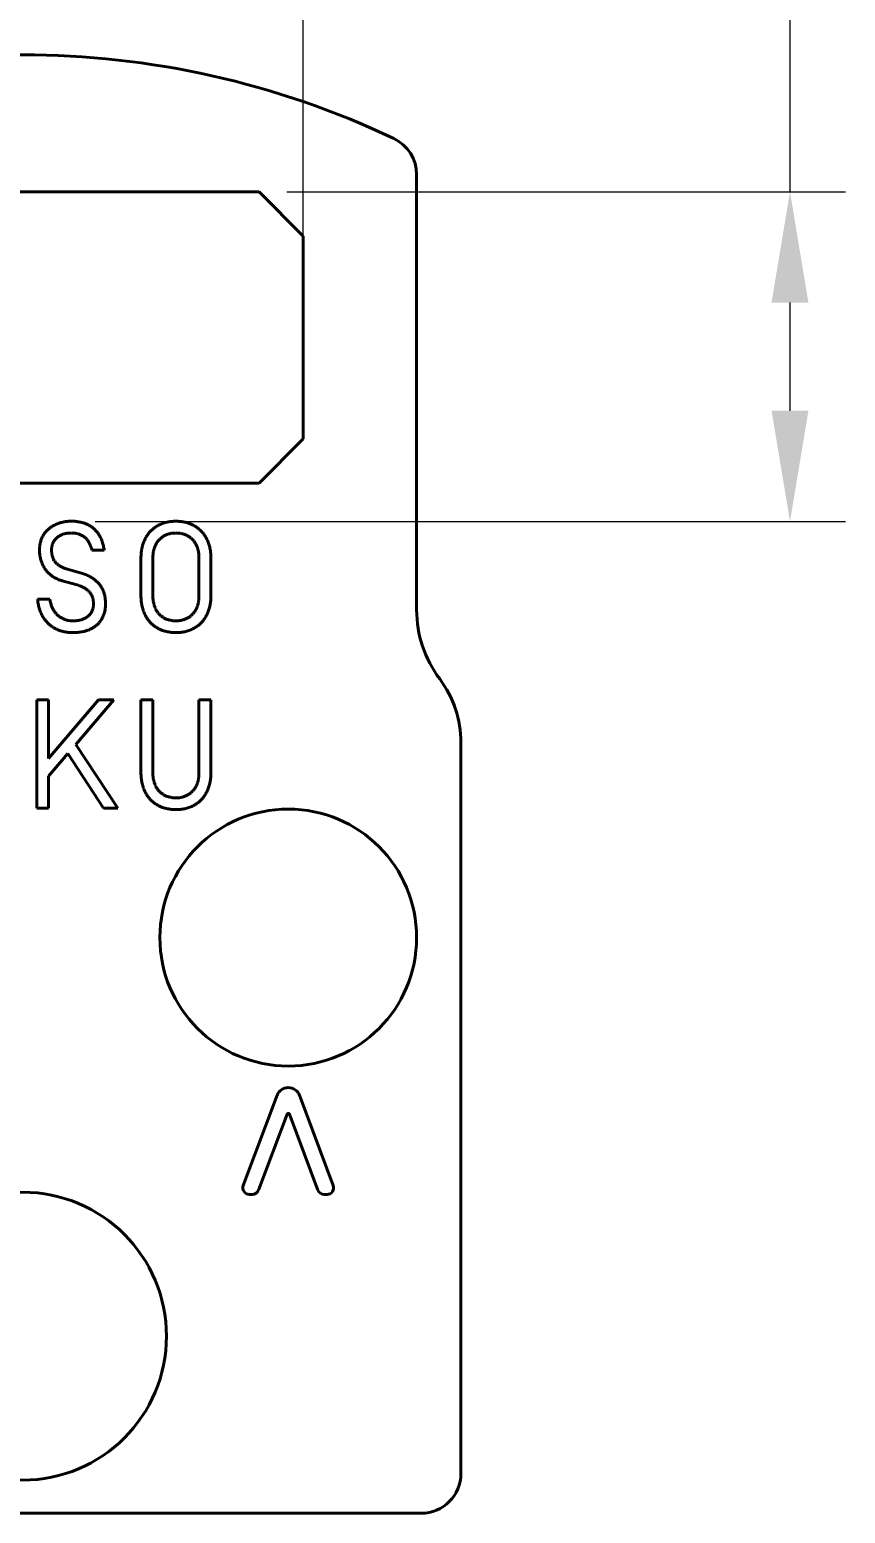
# Model space of a CAD drawing. Header units: millimetres. Extents: x 15 to 292, y 5 to 205.
# Drawn here: x 86.91 to 105.33, y 148.18 to 181.68 of the extents above; entities that cross this region are included whole.
import ezdxf

# ---------------------------------------------------------------- set-up
doc = ezdxf.new("R2010")
doc.units = ezdxf.units.MM
doc.layers.add('Annotations', color=7, linetype='Continuous')
doc.layers.add('Geometries', color=7, linetype='Continuous')
doc.styles.add('Shapr2', font='txt', dxfattribs={"height": 2.3925})
doc.dimstyles.new('ISO-25', dxfattribs={"dimtxt": 2.5, "dimasz": 2.5, "dimexe": 1.25, "dimexo": 0.625, "dimtad": 1, "dimtxsty": 'Standard', "dimcen": 2.5, "dimadec": 0, "dimazin": 0, "dimtfac": 1, "dimtmove": 0, "dimatfit": 3, "dimfxl": 1, "dimarcsym": 0})

# ---------------------------------------------------------------- blocks, each defined once
blk = doc.blocks.new('*D8')
at = {"layer": 'Annotations', "color": 0, "linetype": 'Continuous', "lineweight": 15}
for p, q in [((104.083, 178.024), (104.083, 193.261)), ((92.715, 178.024), (105.333, 178.024)), ((104.083, 173.081), (104.083, 175.524)), ((88.389, 170.581), (105.333, 170.581))]:
    blk.add_line(p, q, dxfattribs=at)
at = {"layer": 'Annotations', "color": 0}
for points in [[(104.499, 175.524), (103.666, 175.524), (104.083, 178.024)], [(103.666, 173.081), (104.499, 173.081), (104.083, 170.581)]]:
    blk.add_solid(points, dxfattribs=at)
at = {"layer": 'Defpoints', "color": 0}
for p in [(92.09, 178.024), (104.083, 178.024), (87.764, 170.581)]:
    blk.add_point(p, dxfattribs=at)
at = {"layer": 'Annotations', "color": 0, "lineweight": 15, "insert": (101.959, 188.858), "char_height": 2.3925, "attachment_point": 5, "rotation": 90, "style": 'Shapr2'}
blk.add_mtext('\\A1;7,44', dxfattribs=at)
blk = doc.blocks.new('*D9')
at = {"layer": 'Annotations', "color": 0, "linetype": 'Continuous', "lineweight": 15}
for p, q in [((80.41, 173.069), (80.41, 188.694)), ((93.09, 173.069), (93.09, 188.694)), ((90.59, 187.444), (82.91, 187.444))]:
    blk.add_line(p, q, dxfattribs=at)
at = {"layer": 'Annotations', "color": 0}
for points in [[(82.91, 187.86), (82.91, 187.027), (80.41, 187.444)], [(90.59, 187.027), (90.59, 187.86), (93.09, 187.444)]]:
    blk.add_solid(points, dxfattribs=at)
at = {"layer": 'Defpoints', "color": 0}
for p in [(80.41, 187.444), (80.41, 172.444), (93.09, 172.444)]:
    blk.add_point(p, dxfattribs=at)
at = {"layer": 'Annotations', "color": 0, "lineweight": 15, "insert": (86.75, 189.568), "char_height": 2.3925, "attachment_point": 5, "style": 'Shapr2'}
blk.add_mtext('\\A1;12,68', dxfattribs=at)

msp = doc.modelspace()

# ---------------------------------------------------------------- linework, layer by layer
at = {"layer": 'Geometries', "linetype": 'Continuous', "lineweight": 40}
for p, q in [((95.65, 168.584), (95.65, 178.412)), ((92.09, 178.024), (81.41, 178.024)), ((93.09, 177.024), (92.09, 178.024)), ((93.09, 172.444), (93.09, 177.024)), ((92.09, 171.444), (93.09, 172.444)), ((81.41, 171.444), (92.09, 171.444)), ((87.512, 170.519), (87.532, 170.527)), ((87.532, 170.527), (87.552, 170.535)), ((87.552, 170.535), (87.573, 170.542)), ((87.573, 170.542), (87.594, 170.548)), ((87.594, 170.548), (87.615, 170.554)), ((87.615, 170.554), (87.636, 170.56)), ((87.636, 170.56), (87.657, 170.565)), ((87.657, 170.565), (87.678, 170.569)), ((87.678, 170.569), (87.699, 170.573)), ((87.699, 170.573), (87.721, 170.576)), ((87.721, 170.576), (87.742, 170.579)), ((87.742, 170.579), (87.764, 170.581)), ((87.764, 170.581), (87.786, 170.583)), ((87.786, 170.583), (87.809, 170.584)), ((87.809, 170.584), (87.831, 170.585)), ((87.831, 170.585), (87.854, 170.585)), ((87.854, 170.585), (87.879, 170.585)), ((87.879, 170.585), (87.904, 170.584)), ((87.904, 170.584), (87.929, 170.583)), ((87.929, 170.583), (87.954, 170.581)), ((87.954, 170.581), (87.976, 170.578)), ((87.976, 170.578), (87.999, 170.575)), ((87.999, 170.575), (88.021, 170.572)), ((88.021, 170.572), (88.044, 170.567)), ((88.044, 170.567), (88.066, 170.563)), ((88.066, 170.563), (88.088, 170.557)), ((88.088, 170.557), (88.107, 170.552)), ((88.107, 170.552), (88.126, 170.546)), ((88.126, 170.546), (88.144, 170.54)), ((88.144, 170.54), (88.163, 170.533)), ((88.163, 170.533), (88.181, 170.526)), ((88.181, 170.526), (88.199, 170.519)), ((89.856, 170.513), (89.878, 170.522)), ((89.878, 170.522), (89.899, 170.531)), ((89.899, 170.531), (89.921, 170.539)), ((89.921, 170.539), (89.943, 170.546)), ((89.943, 170.546), (89.965, 170.553)), ((89.965, 170.553), (89.988, 170.559)), ((89.988, 170.559), (90.011, 170.564)), ((90.011, 170.564), (90.034, 170.569)), ((90.034, 170.569), (90.058, 170.573)), ((90.058, 170.573), (90.083, 170.577)), ((90.083, 170.577), (90.109, 170.58)), ((90.109, 170.58), (90.135, 170.582)), ((90.135, 170.582), (90.161, 170.584)), ((90.161, 170.584), (90.187, 170.585)), ((90.187, 170.585), (90.213, 170.585)), ((90.213, 170.585), (90.238, 170.585)), ((90.238, 170.585), (90.263, 170.584)), ((90.263, 170.584), (90.288, 170.582)), ((90.288, 170.582), (90.313, 170.58)), ((90.313, 170.58), (90.336, 170.578)), ((90.336, 170.578), (90.359, 170.574)), ((90.359, 170.574), (90.383, 170.571)), ((90.383, 170.571), (90.406, 170.566)), ((90.406, 170.566), (90.428, 170.561)), ((90.428, 170.561), (90.451, 170.555)), ((90.451, 170.555), (90.474, 170.549)), ((90.474, 170.549), (90.496, 170.542)), ((90.496, 170.542), (90.515, 170.535)), ((90.515, 170.535), (90.533, 170.528)), ((90.533, 170.528), (90.552, 170.521)), ((90.552, 170.521), (90.57, 170.513)), ((87.171, 170.171), (87.178, 170.19)), ((87.178, 170.19), (87.186, 170.208)), ((87.186, 170.208), (87.194, 170.226)), ((87.194, 170.226), (87.204, 170.244)), ((87.204, 170.244), (87.214, 170.262)), ((87.214, 170.262), (87.224, 170.28)), ((87.224, 170.28), (87.235, 170.297)), ((87.235, 170.297), (87.247, 170.313)), ((87.247, 170.313), (87.259, 170.329)), ((87.259, 170.329), (87.271, 170.344)), ((87.271, 170.344), (87.284, 170.359)), ((87.284, 170.359), (87.298, 170.373)), ((87.298, 170.373), (87.311, 170.387)), ((87.311, 170.387), (87.326, 170.4)), ((87.326, 170.4), (87.34, 170.413)), ((87.34, 170.413), (87.355, 170.426)), ((87.355, 170.426), (87.371, 170.438)), ((87.371, 170.438), (87.387, 170.449)), ((87.387, 170.449), (87.403, 170.46)), ((87.403, 170.46), (87.42, 170.471)), ((87.42, 170.471), (87.437, 170.481)), ((87.437, 170.481), (87.455, 170.491)), ((87.455, 170.491), (87.472, 170.5)), ((87.472, 170.5), (87.492, 170.51)), ((87.501, 170.191), (87.491, 170.18)), ((87.492, 170.51), (87.512, 170.519)), ((87.512, 170.202), (87.501, 170.191)), ((87.524, 170.212), (87.512, 170.202)), ((87.536, 170.222), (87.524, 170.212)), ((87.548, 170.232), (87.536, 170.222)), ((87.56, 170.24), (87.548, 170.232)), ((87.573, 170.248), (87.56, 170.24)), ((87.585, 170.256), (87.573, 170.248)), ((87.599, 170.264), (87.585, 170.256)), ((87.613, 170.271), (87.599, 170.264)), ((87.627, 170.277), (87.613, 170.271)), ((87.641, 170.283), (87.627, 170.277)), ((87.655, 170.288), (87.641, 170.283)), ((87.669, 170.293), (87.655, 170.288)), ((87.683, 170.297), (87.669, 170.293)), ((87.697, 170.301), (87.683, 170.297)), ((87.716, 170.305), (87.697, 170.301)), ((87.735, 170.309), (87.716, 170.305)), ((87.754, 170.313), (87.735, 170.309)), ((87.774, 170.315), (87.754, 170.313)), ((87.794, 170.317), (87.774, 170.315)), ((87.814, 170.319), (87.794, 170.317)), ((87.834, 170.319), (87.814, 170.319)), ((87.854, 170.32), (87.834, 170.319)), ((87.872, 170.319), (87.854, 170.32)), ((87.89, 170.319), (87.872, 170.319)), ((87.909, 170.317), (87.89, 170.319)), ((87.927, 170.315), (87.909, 170.317)), ((87.945, 170.313), (87.927, 170.315)), ((87.963, 170.31), (87.945, 170.313)), ((87.98, 170.306), (87.963, 170.31)), ((87.996, 170.302), (87.98, 170.306)), ((88.012, 170.298), (87.996, 170.302)), ((88.028, 170.292), (88.012, 170.298)), ((88.044, 170.287), (88.028, 170.292)), ((88.059, 170.28), (88.044, 170.287)), ((88.074, 170.273), (88.059, 170.28)), ((88.089, 170.266), (88.074, 170.273)), ((88.103, 170.257), (88.089, 170.266)), ((88.118, 170.248), (88.103, 170.257)), ((88.132, 170.239), (88.118, 170.248)), ((88.145, 170.228), (88.132, 170.239)), ((88.158, 170.218), (88.145, 170.228)), ((88.17, 170.207), (88.158, 170.218)), ((88.182, 170.195), (88.17, 170.207)), ((88.194, 170.183), (88.182, 170.195)), ((88.199, 170.519), (88.217, 170.51)), ((88.217, 170.51), (88.235, 170.501)), ((88.235, 170.501), (88.253, 170.492)), ((88.253, 170.492), (88.271, 170.481)), ((88.271, 170.481), (88.288, 170.47)), ((88.288, 170.47), (88.305, 170.459)), ((88.305, 170.459), (88.321, 170.448)), ((88.321, 170.448), (88.335, 170.436)), ((88.335, 170.436), (88.35, 170.424)), ((88.35, 170.424), (88.364, 170.412)), ((88.364, 170.412), (88.378, 170.399)), ((88.378, 170.399), (88.391, 170.386)), ((88.391, 170.386), (88.405, 170.371)), ((88.405, 170.371), (88.419, 170.355)), ((88.419, 170.355), (88.432, 170.339)), ((88.432, 170.339), (88.445, 170.323)), ((88.445, 170.323), (88.457, 170.306)), ((88.457, 170.306), (88.469, 170.288)), ((88.469, 170.288), (88.481, 170.27)), ((88.481, 170.27), (88.491, 170.251)), ((88.491, 170.251), (88.501, 170.233)), ((88.501, 170.233), (88.511, 170.214)), ((88.511, 170.214), (88.521, 170.192)), ((88.521, 170.192), (88.531, 170.17)), ((89.508, 170.168), (89.517, 170.186)), ((89.517, 170.186), (89.526, 170.205)), ((89.526, 170.205), (89.536, 170.223)), ((89.536, 170.223), (89.547, 170.241)), ((89.547, 170.241), (89.558, 170.258)), ((89.558, 170.258), (89.57, 170.275)), ((89.57, 170.275), (89.582, 170.292)), ((89.582, 170.292), (89.595, 170.31)), ((89.595, 170.31), (89.609, 170.327)), ((89.609, 170.327), (89.623, 170.343)), ((89.623, 170.343), (89.638, 170.359)), ((89.638, 170.359), (89.652, 170.374)), ((89.652, 170.374), (89.667, 170.387)), ((89.667, 170.387), (89.681, 170.401)), ((89.681, 170.401), (89.697, 170.414)), ((89.697, 170.414), (89.712, 170.427)), ((89.712, 170.427), (89.728, 170.439)), ((89.728, 170.439), (89.745, 170.45)), ((89.745, 170.45), (89.762, 170.462)), ((89.762, 170.462), (89.78, 170.473)), ((89.78, 170.473), (89.798, 170.484)), ((89.798, 170.484), (89.817, 170.494)), ((89.817, 170.494), (89.835, 170.503)), ((89.835, 170.503), (89.856, 170.513)), ((89.859, 170.192), (89.846, 170.179)), ((89.872, 170.203), (89.859, 170.192)), ((89.885, 170.214), (89.872, 170.203)), ((89.899, 170.225), (89.885, 170.214)), ((89.913, 170.234), (89.899, 170.225)), ((89.927, 170.244), (89.913, 170.234)), ((89.942, 170.252), (89.927, 170.244)), ((89.958, 170.261), (89.942, 170.252)), ((89.975, 170.269), (89.958, 170.261)), ((89.992, 170.277), (89.975, 170.269)), ((90.009, 170.284), (89.992, 170.277)), ((90.026, 170.29), (90.009, 170.284)), ((90.043, 170.296), (90.026, 170.29)), ((90.06, 170.3), (90.043, 170.296)), ((90.078, 170.305), (90.06, 170.3)), ((90.095, 170.309), (90.078, 170.305)), ((90.113, 170.312), (90.095, 170.309)), ((90.133, 170.315), (90.113, 170.312)), ((90.153, 170.317), (90.133, 170.315)), ((90.173, 170.318), (90.153, 170.317)), ((90.193, 170.319), (90.173, 170.318)), ((90.213, 170.32), (90.193, 170.319)), ((90.23, 170.319), (90.213, 170.32)), ((90.247, 170.319), (90.23, 170.319)), ((90.265, 170.318), (90.247, 170.319)), ((90.282, 170.316), (90.265, 170.318)), ((90.299, 170.314), (90.282, 170.316)), ((90.319, 170.311), (90.299, 170.314)), ((90.338, 170.307), (90.319, 170.311)), ((90.357, 170.303), (90.338, 170.307)), ((90.376, 170.297), (90.357, 170.303)), ((90.394, 170.292), (90.376, 170.297)), ((90.413, 170.285), (90.394, 170.292)), ((90.431, 170.278), (90.413, 170.285)), ((90.448, 170.271), (90.431, 170.278)), ((90.463, 170.263), (90.448, 170.271)), ((90.477, 170.256), (90.463, 170.263)), ((90.491, 170.248), (90.477, 170.256)), ((90.505, 170.239), (90.491, 170.248)), ((90.518, 170.23), (90.505, 170.239)), ((90.531, 170.221), (90.518, 170.23)), ((90.544, 170.212), (90.531, 170.221)), ((90.556, 170.202), (90.544, 170.212)), ((90.567, 170.191), (90.556, 170.202)), ((90.579, 170.18), (90.567, 170.191)), ((90.57, 170.513), (90.588, 170.505)), ((90.588, 170.505), (90.605, 170.496)), ((90.605, 170.496), (90.622, 170.487)), ((90.622, 170.487), (90.639, 170.477)), ((90.639, 170.477), (90.655, 170.467)), ((90.655, 170.467), (90.671, 170.457)), ((90.671, 170.457), (90.687, 170.446)), ((90.687, 170.446), (90.703, 170.435)), ((90.703, 170.435), (90.718, 170.423)), ((90.718, 170.423), (90.733, 170.41)), ((90.733, 170.41), (90.749, 170.397)), ((90.749, 170.397), (90.763, 170.383)), ((90.763, 170.383), (90.778, 170.369)), ((90.778, 170.369), (90.791, 170.355)), ((90.791, 170.355), (90.804, 170.341)), ((90.804, 170.341), (90.817, 170.327)), ((90.817, 170.327), (90.829, 170.312)), ((90.829, 170.312), (90.841, 170.296)), ((90.841, 170.296), (90.852, 170.281)), ((90.852, 170.281), (90.863, 170.265)), ((90.863, 170.265), (90.873, 170.249)), ((90.873, 170.249), (90.884, 170.232)), ((90.884, 170.232), (90.894, 170.214)), ((90.894, 170.214), (90.904, 170.197)), ((90.904, 170.197), (90.913, 170.179)), ((87.131, 169.955), (87.132, 169.976)), ((87.131, 169.935), (87.131, 169.955)), ((87.131, 169.913), (87.131, 169.935)), ((87.132, 169.89), (87.131, 169.913)), ((87.132, 169.976), (87.133, 169.996)), ((87.133, 169.867), (87.132, 169.89)), ((87.133, 169.996), (87.135, 170.016)), ((87.135, 169.845), (87.133, 169.867)), ((87.135, 170.016), (87.137, 170.035)), ((87.137, 170.035), (87.14, 170.055)), ((87.14, 170.055), (87.144, 170.075)), ((87.144, 170.075), (87.148, 170.095)), ((87.148, 170.095), (87.153, 170.114)), ((87.153, 170.114), (87.158, 170.133)), ((87.158, 170.133), (87.164, 170.152)), ((87.164, 170.152), (87.171, 170.171)), ((87.404, 169.961), (87.403, 169.948)), ((87.403, 169.948), (87.403, 169.935)), ((87.403, 169.935), (87.403, 169.919)), ((87.403, 169.919), (87.404, 169.902)), ((87.405, 169.976), (87.404, 169.961)), ((87.404, 169.902), (87.405, 169.885)), ((87.407, 169.991), (87.405, 169.976)), ((87.405, 169.885), (87.407, 169.869)), ((87.409, 170.005), (87.407, 169.991)), ((87.407, 169.869), (87.409, 169.852)), ((87.412, 170.02), (87.409, 170.005)), ((87.409, 169.852), (87.412, 169.835)), ((87.415, 170.034), (87.412, 170.02)), ((87.419, 170.048), (87.415, 170.034)), ((87.423, 170.061), (87.419, 170.048)), ((87.428, 170.075), (87.423, 170.061)), ((87.434, 170.089), (87.428, 170.075)), ((87.441, 170.104), (87.434, 170.089)), ((87.448, 170.117), (87.441, 170.104)), ((87.455, 170.131), (87.448, 170.117)), ((87.463, 170.144), (87.455, 170.131)), ((87.472, 170.156), (87.463, 170.144)), ((87.481, 170.168), (87.472, 170.156)), ((87.491, 170.18), (87.481, 170.168)), ((88.204, 170.171), (88.194, 170.183)), ((88.214, 170.159), (88.204, 170.171)), ((88.223, 170.147), (88.214, 170.159)), ((88.232, 170.134), (88.223, 170.147)), ((88.24, 170.121), (88.232, 170.134)), ((88.248, 170.108), (88.24, 170.121)), ((88.255, 170.096), (88.248, 170.108)), ((88.262, 170.082), (88.255, 170.096)), ((88.271, 170.065), (88.262, 170.082)), ((88.279, 170.046), (88.271, 170.065)), ((88.286, 170.028), (88.279, 170.046)), ((88.293, 170.009), (88.286, 170.028)), ((88.299, 169.99), (88.293, 170.009)), ((88.305, 169.971), (88.299, 169.99)), ((88.31, 169.951), (88.305, 169.971)), ((88.315, 169.932), (88.31, 169.951)), ((88.591, 169.932), (88.315, 169.932)), ((88.531, 170.17), (88.539, 170.147)), ((88.539, 170.147), (88.548, 170.124)), ((88.548, 170.124), (88.555, 170.101)), ((88.555, 170.101), (88.562, 170.078)), ((88.562, 170.078), (88.568, 170.054)), ((88.568, 170.054), (88.574, 170.03)), ((88.574, 170.03), (88.579, 170.006)), ((88.579, 170.006), (88.584, 169.981)), ((88.584, 169.981), (88.588, 169.957)), ((88.588, 169.957), (88.591, 169.932)), ((89.426, 169.832), (89.427, 169.857)), ((89.427, 169.857), (89.43, 169.884)), ((89.43, 169.884), (89.433, 169.911)), ((89.433, 169.911), (89.437, 169.937)), ((89.437, 169.937), (89.441, 169.957)), ((89.441, 169.957), (89.445, 169.977)), ((89.445, 169.977), (89.449, 169.997)), ((89.449, 169.997), (89.454, 170.017)), ((89.454, 170.017), (89.46, 170.039)), ((89.46, 170.039), (89.467, 170.062)), ((89.467, 170.062), (89.474, 170.084)), ((89.474, 170.084), (89.482, 170.106)), ((89.482, 170.106), (89.49, 170.127)), ((89.49, 170.127), (89.499, 170.149)), ((89.499, 170.149), (89.508, 170.168)), ((89.7, 169.867), (89.697, 169.849)), ((89.702, 169.885), (89.7, 169.867)), ((89.705, 169.903), (89.702, 169.885)), ((89.709, 169.92), (89.705, 169.903)), ((89.713, 169.938), (89.709, 169.92)), ((89.718, 169.955), (89.713, 169.938)), ((89.723, 169.972), (89.718, 169.955)), ((89.728, 169.989), (89.723, 169.972)), ((89.734, 170.006), (89.728, 169.989)), ((89.742, 170.024), (89.734, 170.006)), ((89.75, 170.042), (89.742, 170.024)), ((89.758, 170.059), (89.75, 170.042)), ((89.768, 170.076), (89.758, 170.059)), ((89.777, 170.093), (89.768, 170.076)), ((89.788, 170.109), (89.777, 170.093)), ((89.799, 170.125), (89.788, 170.109)), ((89.81, 170.14), (89.799, 170.125)), ((89.821, 170.153), (89.81, 170.14)), ((89.833, 170.167), (89.821, 170.153)), ((89.846, 170.179), (89.833, 170.167)), ((90.59, 170.169), (90.579, 170.18)), ((90.601, 170.157), (90.59, 170.169)), ((90.611, 170.145), (90.601, 170.157)), ((90.621, 170.132), (90.611, 170.145)), ((90.631, 170.119), (90.621, 170.132)), ((90.64, 170.106), (90.631, 170.119)), ((90.648, 170.093), (90.64, 170.106)), ((90.656, 170.079), (90.648, 170.093)), ((90.664, 170.066), (90.656, 170.079)), ((90.671, 170.052), (90.664, 170.066)), ((90.679, 170.036), (90.671, 170.052)), ((90.685, 170.02), (90.679, 170.036)), ((90.692, 170.004), (90.685, 170.02)), ((90.698, 169.987), (90.692, 170.004)), ((90.703, 169.971), (90.698, 169.987)), ((90.708, 169.955), (90.703, 169.971)), ((90.712, 169.939), (90.708, 169.955)), ((90.716, 169.923), (90.712, 169.939)), ((90.72, 169.901), (90.716, 169.923)), ((90.724, 169.879), (90.72, 169.901)), ((90.727, 169.857), (90.724, 169.879)), ((90.73, 169.837), (90.727, 169.857)), ((90.913, 170.179), (90.923, 170.157)), ((90.923, 170.157), (90.932, 170.135)), ((90.932, 170.135), (90.941, 170.113)), ((90.941, 170.113), (90.949, 170.091)), ((90.949, 170.091), (90.957, 170.068)), ((90.957, 170.068), (90.964, 170.045)), ((90.964, 170.045), (90.97, 170.021)), ((90.97, 170.021), (90.976, 169.998)), ((90.976, 169.998), (90.981, 169.974)), ((90.981, 169.974), (90.986, 169.95)), ((90.986, 169.95), (90.99, 169.926)), ((90.99, 169.926), (90.993, 169.903)), ((90.993, 169.903), (90.996, 169.879)), ((90.996, 169.879), (90.998, 169.854)), ((90.998, 169.854), (91, 169.83)), ((87.138, 169.822), (87.135, 169.845)), ((87.141, 169.8), (87.138, 169.822)), ((87.145, 169.778), (87.141, 169.8)), ((87.15, 169.756), (87.145, 169.778)), ((87.155, 169.735), (87.15, 169.756)), ((87.16, 169.713), (87.155, 169.735)), ((87.167, 169.692), (87.16, 169.713)), ((87.173, 169.672), (87.167, 169.692)), ((87.181, 169.651), (87.173, 169.672)), ((87.189, 169.631), (87.181, 169.651)), ((87.197, 169.612), (87.189, 169.631)), ((87.206, 169.592), (87.197, 169.612)), ((87.216, 169.573), (87.206, 169.592)), ((87.226, 169.554), (87.216, 169.573)), ((87.237, 169.537), (87.226, 169.554)), ((87.247, 169.52), (87.237, 169.537)), ((87.259, 169.503), (87.247, 169.52)), ((87.412, 169.835), (87.415, 169.819)), ((87.415, 169.819), (87.419, 169.803)), ((87.419, 169.803), (87.423, 169.786)), ((87.423, 169.786), (87.429, 169.77)), ((87.429, 169.77), (87.434, 169.757)), ((87.434, 169.757), (87.439, 169.745)), ((87.439, 169.745), (87.445, 169.732)), ((87.445, 169.732), (87.451, 169.72)), ((87.451, 169.72), (87.458, 169.707)), ((87.458, 169.707), (87.466, 169.694)), ((87.466, 169.694), (87.476, 169.68)), ((87.476, 169.68), (87.486, 169.667)), ((87.486, 169.667), (87.496, 169.655)), ((87.496, 169.655), (87.507, 169.642)), ((87.507, 169.642), (87.519, 169.63)), ((87.519, 169.63), (87.532, 169.619)), ((87.532, 169.619), (87.545, 169.608)), ((87.545, 169.608), (87.558, 169.598)), ((87.558, 169.598), (87.571, 169.588)), ((87.571, 169.588), (87.585, 169.579)), ((87.585, 169.579), (87.599, 169.57)), ((87.599, 169.57), (87.614, 169.562)), ((87.614, 169.562), (87.629, 169.554)), ((87.629, 169.554), (87.644, 169.547)), ((87.644, 169.547), (87.659, 169.54)), ((87.659, 169.54), (87.675, 169.533)), ((87.675, 169.533), (87.691, 169.527)), ((87.691, 169.527), (87.71, 169.52)), ((87.71, 169.52), (87.728, 169.514)), ((89.423, 169.782), (89.424, 169.807)), ((89.423, 169.757), (89.423, 169.782)), ((89.423, 168.898), (89.423, 169.757)), ((89.424, 169.807), (89.426, 169.832)), ((89.693, 169.782), (89.692, 169.757)), ((89.692, 169.757), (89.692, 168.898)), ((89.694, 169.806), (89.693, 169.782)), ((89.695, 169.831), (89.694, 169.806)), ((89.697, 169.849), (89.695, 169.831)), ((90.731, 169.817), (90.73, 169.837)), ((90.732, 169.797), (90.731, 169.817)), ((90.733, 169.777), (90.732, 169.797)), ((90.733, 169.757), (90.733, 169.777)), ((90.733, 168.898), (90.733, 169.757)), ((91, 169.83), (91.001, 169.806)), ((91.001, 169.806), (91.002, 169.782)), ((91.002, 169.782), (91.002, 169.757)), ((91.002, 169.757), (91.002, 168.898)), ((87.271, 169.487), (87.259, 169.503)), ((87.282, 169.472), (87.271, 169.487)), ((87.294, 169.457), (87.282, 169.472)), ((87.307, 169.442), (87.294, 169.457)), ((87.32, 169.428), (87.307, 169.442)), ((87.333, 169.415), (87.32, 169.428)), ((87.347, 169.402), (87.333, 169.415)), ((87.361, 169.389), (87.347, 169.402)), ((87.376, 169.376), (87.361, 169.389)), ((87.392, 169.364), (87.376, 169.376)), ((87.408, 169.351), (87.392, 169.364)), ((87.425, 169.34), (87.408, 169.351)), ((87.442, 169.328), (87.425, 169.34)), ((87.46, 169.318), (87.442, 169.328)), ((87.477, 169.308), (87.46, 169.318)), ((87.495, 169.298), (87.477, 169.308)), ((87.513, 169.289), (87.495, 169.298)), ((87.531, 169.281), (87.513, 169.289)), ((87.549, 169.273), (87.531, 169.281)), ((87.568, 169.265), (87.549, 169.273)), ((87.587, 169.258), (87.568, 169.265)), ((87.606, 169.252), (87.587, 169.258)), ((87.625, 169.246), (87.606, 169.252)), ((87.644, 169.24), (87.625, 169.246)), ((87.955, 169.153), (87.644, 169.24)), ((87.728, 169.514), (87.747, 169.508)), ((87.747, 169.508), (87.766, 169.502)), ((87.766, 169.502), (88.053, 169.422)), ((88.053, 169.422), (88.077, 169.415)), ((88.077, 169.415), (88.101, 169.407)), ((88.101, 169.407), (88.125, 169.399)), ((88.125, 169.399), (88.148, 169.391)), ((88.148, 169.391), (88.171, 169.382)), ((88.171, 169.382), (88.195, 169.372)), ((88.195, 169.372), (88.217, 169.362)), ((88.217, 169.362), (88.24, 169.351)), ((88.24, 169.351), (88.258, 169.342)), ((88.258, 169.342), (88.276, 169.333)), ((88.276, 169.333), (88.293, 169.323)), ((88.293, 169.323), (88.31, 169.313)), ((88.31, 169.313), (88.327, 169.302)), ((88.327, 169.302), (88.344, 169.291)), ((88.344, 169.291), (88.36, 169.279)), ((88.36, 169.279), (88.376, 169.267)), ((88.376, 169.267), (88.392, 169.254)), ((88.392, 169.254), (88.407, 169.241)), ((88.407, 169.241), (88.422, 169.228)), ((88.422, 169.228), (88.437, 169.214)), ((88.437, 169.214), (88.451, 169.2)), ((88.451, 169.2), (88.464, 169.185)), ((88.464, 169.185), (88.477, 169.17)), ((87.979, 169.146), (87.955, 169.153)), ((88.003, 169.138), (87.979, 169.146)), ((88.027, 169.13), (88.003, 169.138)), ((88.044, 169.124), (88.027, 169.13)), ((88.062, 169.117), (88.044, 169.124)), ((88.079, 169.11), (88.062, 169.117)), ((88.096, 169.103), (88.079, 169.11)), ((88.111, 169.096), (88.096, 169.103)), ((88.125, 169.088), (88.111, 169.096)), ((88.14, 169.081), (88.125, 169.088)), ((88.154, 169.072), (88.14, 169.081)), ((88.168, 169.064), (88.154, 169.072)), ((88.181, 169.055), (88.168, 169.064)), ((88.194, 169.046), (88.181, 169.055)), ((88.207, 169.036), (88.194, 169.046)), ((88.22, 169.026), (88.207, 169.036)), ((88.232, 169.016), (88.22, 169.026)), ((88.243, 169.005), (88.232, 169.016)), ((88.254, 168.994), (88.243, 169.005)), ((88.265, 168.982), (88.254, 168.994)), ((88.274, 168.97), (88.265, 168.982)), ((88.284, 168.957), (88.274, 168.97)), ((88.292, 168.945), (88.284, 168.957)), ((88.3, 168.932), (88.292, 168.945)), ((88.307, 168.918), (88.3, 168.932)), ((88.313, 168.907), (88.307, 168.918)), ((88.318, 168.895), (88.313, 168.907)), ((88.323, 168.883), (88.318, 168.895)), ((88.327, 168.871), (88.323, 168.883)), ((88.332, 168.855), (88.327, 168.871)), ((88.337, 168.839), (88.332, 168.855)), ((88.477, 169.17), (88.489, 169.154)), ((88.489, 169.154), (88.501, 169.138)), ((88.501, 169.138), (88.513, 169.122)), ((88.513, 169.122), (88.523, 169.106)), ((88.523, 169.106), (88.533, 169.089)), ((88.533, 169.089), (88.543, 169.071)), ((88.543, 169.071), (88.552, 169.054)), ((88.552, 169.054), (88.561, 169.036)), ((88.561, 169.036), (88.568, 169.018)), ((88.568, 169.018), (88.576, 169)), ((88.576, 169), (88.582, 168.981)), ((88.582, 168.981), (88.589, 168.962)), ((88.589, 168.962), (88.594, 168.943)), ((88.594, 168.943), (88.599, 168.924)), ((88.599, 168.924), (88.604, 168.905)), ((88.604, 168.905), (88.608, 168.883)), ((88.608, 168.883), (88.612, 168.86)), ((88.612, 168.86), (88.615, 168.838)), ((89.423, 168.873), (89.423, 168.898)), ((89.424, 168.849), (89.423, 168.873)), ((89.425, 168.825), (89.424, 168.849)), ((89.692, 168.898), (89.692, 168.878)), ((89.692, 168.878), (89.693, 168.858)), ((89.693, 168.858), (89.694, 168.838)), ((90.73, 168.824), (90.732, 168.849)), ((90.732, 168.849), (90.733, 168.873)), ((90.733, 168.873), (90.733, 168.898)), ((91.001, 168.848), (91, 168.823)), ((91.002, 168.873), (91.001, 168.848)), ((91.002, 168.898), (91.002, 168.873)), ((87.091, 168.802), (87.089, 168.828)), ((87.089, 168.828), (87.365, 168.828)), ((87.094, 168.776), (87.091, 168.802)), ((87.097, 168.75), (87.094, 168.776)), ((87.101, 168.725), (87.097, 168.75)), ((87.106, 168.699), (87.101, 168.725)), ((87.111, 168.674), (87.106, 168.699)), ((87.117, 168.649), (87.111, 168.674)), ((87.124, 168.624), (87.117, 168.649)), ((87.132, 168.6), (87.124, 168.624)), ((87.14, 168.576), (87.132, 168.6)), ((87.148, 168.553), (87.14, 168.576)), ((87.157, 168.531), (87.148, 168.553)), ((87.166, 168.509), (87.157, 168.531)), ((87.365, 168.828), (87.368, 168.808)), ((87.368, 168.808), (87.371, 168.788)), ((87.371, 168.788), (87.375, 168.769)), ((87.375, 168.769), (87.379, 168.749)), ((87.379, 168.749), (87.384, 168.73)), ((87.384, 168.73), (87.391, 168.708)), ((87.391, 168.708), (87.398, 168.687)), ((87.398, 168.687), (87.405, 168.666)), ((87.405, 168.666), (87.412, 168.651)), ((87.412, 168.651), (87.418, 168.635)), ((87.418, 168.635), (87.425, 168.62)), ((87.425, 168.62), (87.433, 168.605)), ((87.433, 168.605), (87.441, 168.59)), ((87.441, 168.59), (87.45, 168.575)), ((87.45, 168.575), (87.459, 168.56)), ((87.459, 168.56), (87.469, 168.545)), ((87.469, 168.545), (87.479, 168.532)), ((87.479, 168.532), (87.489, 168.519)), ((87.489, 168.519), (87.499, 168.507)), ((88.29, 168.508), (88.298, 168.52)), ((88.298, 168.52), (88.305, 168.533)), ((88.305, 168.533), (88.312, 168.546)), ((88.312, 168.546), (88.318, 168.56)), ((88.318, 168.56), (88.324, 168.573)), ((88.324, 168.573), (88.329, 168.586)), ((88.329, 168.586), (88.333, 168.599)), ((88.333, 168.599), (88.336, 168.612)), ((88.336, 168.612), (88.34, 168.625)), ((88.34, 168.823), (88.337, 168.839)), ((88.343, 168.807), (88.34, 168.823)), ((88.34, 168.625), (88.342, 168.639)), ((88.342, 168.639), (88.345, 168.652)), ((88.346, 168.79), (88.343, 168.807)), ((88.345, 168.652), (88.347, 168.666)), ((88.348, 168.773), (88.346, 168.79)), ((88.347, 168.666), (88.348, 168.68)), ((88.349, 168.757), (88.348, 168.773)), ((88.348, 168.68), (88.349, 168.694)), ((88.35, 168.74), (88.349, 168.757)), ((88.349, 168.694), (88.35, 168.709)), ((88.35, 168.723), (88.35, 168.74)), ((88.35, 168.709), (88.35, 168.723)), ((88.598, 168.525), (88.592, 168.505)), ((88.603, 168.544), (88.598, 168.525)), ((88.607, 168.564), (88.603, 168.544)), ((88.611, 168.583), (88.607, 168.564)), ((88.614, 168.603), (88.611, 168.583)), ((88.617, 168.623), (88.614, 168.603)), ((88.615, 168.838), (88.618, 168.815)), ((88.619, 168.643), (88.617, 168.623)), ((88.618, 168.815), (88.62, 168.792)), ((88.62, 168.663), (88.619, 168.643)), ((88.62, 168.792), (88.621, 168.769)), ((88.622, 168.683), (88.62, 168.663)), ((88.621, 168.769), (88.622, 168.746)), ((88.622, 168.746), (88.622, 168.723)), ((88.622, 168.723), (88.622, 168.703)), ((88.622, 168.703), (88.622, 168.683)), ((89.427, 168.8), (89.425, 168.825)), ((89.429, 168.776), (89.427, 168.8)), ((89.432, 168.752), (89.429, 168.776)), ((89.436, 168.729), (89.432, 168.752)), ((89.44, 168.705), (89.436, 168.729)), ((89.444, 168.681), (89.44, 168.705)), ((89.449, 168.657), (89.444, 168.681)), ((89.455, 168.634), (89.449, 168.657)), ((89.462, 168.61), (89.455, 168.634)), ((89.469, 168.587), (89.462, 168.61)), ((89.476, 168.564), (89.469, 168.587)), ((89.484, 168.542), (89.476, 168.564)), ((89.493, 168.52), (89.484, 168.542)), ((89.503, 168.498), (89.493, 168.52)), ((89.694, 168.838), (89.696, 168.818)), ((89.696, 168.818), (89.698, 168.798)), ((89.698, 168.798), (89.701, 168.776)), ((89.701, 168.776), (89.705, 168.754)), ((89.705, 168.754), (89.71, 168.732)), ((89.71, 168.732), (89.713, 168.716)), ((89.713, 168.716), (89.718, 168.7)), ((89.718, 168.7), (89.723, 168.684)), ((89.723, 168.684), (89.728, 168.668)), ((89.728, 168.668), (89.734, 168.651)), ((89.734, 168.651), (89.74, 168.635)), ((89.74, 168.635), (89.747, 168.619)), ((89.747, 168.619), (89.755, 168.603)), ((89.755, 168.603), (89.762, 168.589)), ((89.762, 168.589), (89.769, 168.576)), ((89.769, 168.576), (89.777, 168.562)), ((89.777, 168.562), (89.786, 168.549)), ((89.786, 168.549), (89.795, 168.536)), ((89.795, 168.536), (89.804, 168.523)), ((89.804, 168.523), (89.814, 168.51)), ((89.814, 168.51), (89.825, 168.498)), ((90.604, 168.502), (90.615, 168.515)), ((90.615, 168.515), (90.627, 168.53)), ((90.627, 168.53), (90.638, 168.546)), ((90.638, 168.546), (90.648, 168.562)), ((90.648, 168.562), (90.658, 168.578)), ((90.658, 168.578), (90.667, 168.596)), ((90.667, 168.596), (90.676, 168.613)), ((90.676, 168.613), (90.684, 168.631)), ((90.684, 168.631), (90.691, 168.649)), ((90.691, 168.649), (90.697, 168.666)), ((90.697, 168.666), (90.703, 168.683)), ((90.703, 168.683), (90.708, 168.7)), ((90.708, 168.7), (90.712, 168.717)), ((90.712, 168.717), (90.717, 168.734)), ((90.717, 168.734), (90.72, 168.752)), ((90.72, 168.752), (90.723, 168.77)), ((90.723, 168.77), (90.726, 168.788)), ((90.726, 168.788), (90.728, 168.806)), ((90.728, 168.806), (90.73, 168.824)), ((90.936, 168.528), (90.927, 168.506)), ((90.944, 168.549), (90.936, 168.528)), ((90.952, 168.571), (90.944, 168.549)), ((90.959, 168.593), (90.952, 168.571)), ((90.966, 168.616), (90.959, 168.593)), ((90.972, 168.638), (90.966, 168.616)), ((90.976, 168.658), (90.972, 168.638)), ((90.981, 168.678), (90.976, 168.658)), ((90.985, 168.698), (90.981, 168.678)), ((90.988, 168.718), (90.985, 168.698)), ((90.992, 168.744), (90.988, 168.718)), ((90.996, 168.771), (90.992, 168.744)), ((90.998, 168.798), (90.996, 168.771)), ((91, 168.823), (90.998, 168.798)), ((87.177, 168.487), (87.166, 168.509)), ((87.187, 168.465), (87.177, 168.487)), ((87.199, 168.445), (87.187, 168.465)), ((87.21, 168.424), (87.199, 168.445)), ((87.223, 168.404), (87.21, 168.424)), ((87.236, 168.385), (87.223, 168.404)), ((87.25, 168.366), (87.236, 168.385)), ((87.262, 168.35), (87.25, 168.366)), ((87.275, 168.334), (87.262, 168.35)), ((87.288, 168.318), (87.275, 168.334)), ((87.302, 168.303), (87.288, 168.318)), ((87.315, 168.289), (87.302, 168.303)), ((87.329, 168.276), (87.315, 168.289)), ((87.344, 168.262), (87.329, 168.276)), ((87.358, 168.25), (87.344, 168.262)), ((87.373, 168.237), (87.358, 168.25)), ((87.388, 168.225), (87.373, 168.237)), ((87.404, 168.214), (87.388, 168.225)), ((87.42, 168.203), (87.404, 168.214)), ((87.436, 168.192), (87.42, 168.203)), ((87.453, 168.181), (87.436, 168.192)), ((87.471, 168.171), (87.453, 168.181)), ((87.499, 168.507), (87.51, 168.495)), ((87.51, 168.495), (87.521, 168.483)), ((87.521, 168.483), (87.533, 168.471)), ((87.533, 168.471), (87.545, 168.459)), ((87.545, 168.459), (87.558, 168.448)), ((87.558, 168.448), (87.571, 168.438)), ((87.571, 168.438), (87.585, 168.428)), ((87.585, 168.428), (87.598, 168.419)), ((87.598, 168.419), (87.612, 168.41)), ((87.612, 168.41), (87.626, 168.401)), ((87.626, 168.401), (87.64, 168.393)), ((87.64, 168.393), (87.654, 168.386)), ((87.654, 168.386), (87.67, 168.379)), ((87.67, 168.379), (87.685, 168.372)), ((87.685, 168.372), (87.701, 168.366)), ((87.701, 168.366), (87.717, 168.361)), ((87.717, 168.361), (87.733, 168.356)), ((87.733, 168.356), (87.751, 168.351)), ((87.751, 168.351), (87.769, 168.347)), ((87.769, 168.347), (87.787, 168.343)), ((87.787, 168.343), (87.806, 168.34)), ((87.806, 168.34), (87.825, 168.338)), ((87.825, 168.338), (87.844, 168.337)), ((87.844, 168.337), (87.863, 168.336)), ((87.863, 168.336), (87.882, 168.335)), ((87.882, 168.335), (87.902, 168.335)), ((87.902, 168.335), (87.922, 168.336)), ((87.922, 168.336), (87.942, 168.337)), ((87.942, 168.337), (87.962, 168.339)), ((87.962, 168.339), (87.982, 168.341)), ((87.982, 168.341), (87.998, 168.344)), ((87.998, 168.344), (88.015, 168.346)), ((88.015, 168.346), (88.031, 168.35)), ((88.031, 168.35), (88.047, 168.353)), ((88.047, 168.353), (88.064, 168.357)), ((88.064, 168.357), (88.08, 168.362)), ((88.08, 168.362), (88.096, 168.367)), ((88.096, 168.367), (88.111, 168.373)), ((88.111, 168.373), (88.128, 168.379)), ((88.128, 168.379), (88.144, 168.386)), ((88.144, 168.386), (88.16, 168.394)), ((88.16, 168.394), (88.175, 168.403)), ((88.175, 168.403), (88.188, 168.41)), ((88.188, 168.41), (88.2, 168.418)), ((88.2, 168.418), (88.211, 168.426)), ((88.211, 168.426), (88.222, 168.435)), ((88.222, 168.435), (88.233, 168.444)), ((88.233, 168.444), (88.244, 168.454)), ((88.244, 168.454), (88.255, 168.464)), ((88.255, 168.464), (88.264, 168.475)), ((88.264, 168.475), (88.274, 168.486)), ((88.274, 168.486), (88.282, 168.497)), ((88.282, 168.497), (88.29, 168.508)), ((88.345, 168.182), (88.329, 168.172)), ((88.361, 168.192), (88.345, 168.182)), ((88.377, 168.202), (88.361, 168.192)), ((88.392, 168.213), (88.377, 168.202)), ((88.406, 168.225), (88.392, 168.213)), ((88.421, 168.236), (88.406, 168.225)), ((88.434, 168.249), (88.421, 168.236)), ((88.448, 168.261), (88.434, 168.249)), ((88.46, 168.274), (88.448, 168.261)), ((88.473, 168.288), (88.46, 168.274)), ((88.486, 168.302), (88.473, 168.288)), ((88.497, 168.317), (88.486, 168.302)), ((88.509, 168.332), (88.497, 168.317)), ((88.519, 168.348), (88.509, 168.332)), ((88.529, 168.363), (88.519, 168.348)), ((88.539, 168.379), (88.529, 168.363)), ((88.548, 168.395), (88.539, 168.379)), ((88.556, 168.411), (88.548, 168.395)), ((88.564, 168.428), (88.556, 168.411)), ((88.572, 168.447), (88.564, 168.428)), ((88.579, 168.466), (88.572, 168.447)), ((88.586, 168.485), (88.579, 168.466)), ((88.592, 168.505), (88.586, 168.485)), ((89.513, 168.476), (89.503, 168.498)), ((89.522, 168.458), (89.513, 168.476)), ((89.532, 168.441), (89.522, 168.458)), ((89.542, 168.423), (89.532, 168.441)), ((89.552, 168.406), (89.542, 168.423)), ((89.563, 168.39), (89.552, 168.406)), ((89.574, 168.374), (89.563, 168.39)), ((89.585, 168.358), (89.574, 168.374)), ((89.597, 168.343), (89.585, 168.358)), ((89.609, 168.328), (89.597, 168.343)), ((89.621, 168.314), (89.609, 168.328)), ((89.634, 168.3), (89.621, 168.314)), ((89.648, 168.286), (89.634, 168.3)), ((89.662, 168.272), (89.648, 168.286)), ((89.677, 168.258), (89.662, 168.272)), ((89.692, 168.245), (89.677, 168.258)), ((89.708, 168.232), (89.692, 168.245)), ((89.723, 168.22), (89.708, 168.232)), ((89.739, 168.209), (89.723, 168.22)), ((89.754, 168.198), (89.739, 168.209)), ((89.771, 168.188), (89.754, 168.198)), ((89.787, 168.178), (89.771, 168.188)), ((89.804, 168.168), (89.787, 168.178)), ((89.825, 168.498), (89.836, 168.486)), ((89.836, 168.486), (89.847, 168.475)), ((89.847, 168.475), (89.858, 168.464)), ((89.858, 168.464), (89.87, 168.453)), ((89.87, 168.453), (89.882, 168.443)), ((89.882, 168.443), (89.894, 168.434)), ((89.894, 168.434), (89.907, 168.425)), ((89.907, 168.425), (89.921, 168.416)), ((89.921, 168.416), (89.934, 168.407)), ((89.934, 168.407), (89.949, 168.399)), ((89.949, 168.399), (89.963, 168.391)), ((89.963, 168.391), (89.977, 168.384)), ((89.977, 168.384), (89.995, 168.377)), ((89.995, 168.377), (90.013, 168.37)), ((90.013, 168.37), (90.031, 168.363)), ((90.031, 168.363), (90.049, 168.358)), ((90.049, 168.358), (90.068, 168.352)), ((90.068, 168.352), (90.088, 168.348)), ((90.088, 168.348), (90.107, 168.344)), ((90.107, 168.344), (90.126, 168.341)), ((90.126, 168.341), (90.144, 168.339)), ((90.144, 168.339), (90.161, 168.337)), ((90.161, 168.337), (90.178, 168.336)), ((90.178, 168.336), (90.195, 168.335)), ((90.195, 168.335), (90.213, 168.335)), ((90.213, 168.335), (90.233, 168.336)), ((90.233, 168.336), (90.253, 168.337)), ((90.253, 168.337), (90.273, 168.338)), ((90.273, 168.338), (90.293, 168.34)), ((90.293, 168.34), (90.313, 168.343)), ((90.313, 168.343), (90.33, 168.346)), ((90.33, 168.346), (90.348, 168.35)), ((90.348, 168.35), (90.365, 168.355)), ((90.365, 168.355), (90.382, 168.359)), ((90.382, 168.359), (90.399, 168.365)), ((90.399, 168.365), (90.417, 168.371)), ((90.417, 168.371), (90.434, 168.378)), ((90.434, 168.378), (90.451, 168.386)), ((90.451, 168.386), (90.467, 168.394)), ((90.467, 168.394), (90.484, 168.403)), ((90.484, 168.403), (90.498, 168.411)), ((90.498, 168.411), (90.513, 168.421)), ((90.513, 168.421), (90.527, 168.43)), ((90.527, 168.43), (90.54, 168.441)), ((90.54, 168.441), (90.554, 168.452)), ((90.554, 168.452), (90.567, 168.463)), ((90.567, 168.463), (90.58, 168.476)), ((90.58, 168.476), (90.592, 168.488)), ((90.592, 168.488), (90.604, 168.502)), ((90.646, 168.182), (90.628, 168.171)), ((90.664, 168.193), (90.646, 168.182)), ((90.681, 168.205), (90.664, 168.193)), ((90.697, 168.216), (90.681, 168.205)), ((90.713, 168.228), (90.697, 168.216)), ((90.729, 168.241), (90.713, 168.228)), ((90.744, 168.254), (90.729, 168.241)), ((90.759, 168.268), (90.744, 168.254)), ((90.774, 168.281), (90.759, 168.268)), ((90.788, 168.296), (90.774, 168.281)), ((90.802, 168.312), (90.788, 168.296)), ((90.817, 168.328), (90.802, 168.312)), ((90.831, 168.345), (90.817, 168.328)), ((90.844, 168.363), (90.831, 168.345)), ((90.856, 168.38), (90.844, 168.363)), ((90.868, 168.397), (90.856, 168.38)), ((90.879, 168.414), (90.868, 168.397)), ((90.889, 168.432), (90.879, 168.414)), ((90.899, 168.45), (90.889, 168.432)), ((90.909, 168.469), (90.899, 168.45)), ((90.918, 168.487), (90.909, 168.469)), ((90.927, 168.506), (90.918, 168.487)), ((87.488, 168.161), (87.471, 168.171)), ((87.506, 168.152), (87.488, 168.161)), ((87.524, 168.144), (87.506, 168.152)), ((87.544, 168.135), (87.524, 168.144)), ((87.563, 168.127), (87.544, 168.135)), ((87.583, 168.119), (87.563, 168.127)), ((87.604, 168.112), (87.583, 168.119)), ((87.624, 168.106), (87.604, 168.112)), ((87.645, 168.1), (87.624, 168.106)), ((87.667, 168.094), (87.645, 168.1)), ((87.69, 168.089), (87.667, 168.094)), ((87.713, 168.085), (87.69, 168.089)), ((87.736, 168.081), (87.713, 168.085)), ((87.759, 168.078), (87.736, 168.081)), ((87.782, 168.075), (87.759, 168.078)), ((87.807, 168.073), (87.782, 168.075)), ((87.832, 168.071), (87.807, 168.073)), ((87.857, 168.07), (87.832, 168.071)), ((87.882, 168.07), (87.857, 168.07)), ((87.909, 168.07), (87.882, 168.07)), ((87.936, 168.071), (87.909, 168.07)), ((87.963, 168.072), (87.936, 168.071)), ((87.99, 168.074), (87.963, 168.072)), ((88.017, 168.077), (87.99, 168.074)), ((88.044, 168.08), (88.017, 168.077)), ((88.07, 168.084), (88.044, 168.08)), ((88.096, 168.089), (88.07, 168.084)), ((88.122, 168.094), (88.096, 168.089)), ((88.141, 168.099), (88.122, 168.094)), ((88.16, 168.104), (88.141, 168.099)), ((88.179, 168.109), (88.16, 168.104)), ((88.198, 168.115), (88.179, 168.109)), ((88.218, 168.122), (88.198, 168.115)), ((88.237, 168.129), (88.218, 168.122)), ((88.256, 168.136), (88.237, 168.129)), ((88.275, 168.145), (88.256, 168.136)), ((88.294, 168.154), (88.275, 168.145)), ((88.312, 168.163), (88.294, 168.154)), ((88.329, 168.172), (88.312, 168.163)), ((89.821, 168.159), (89.804, 168.168)), ((89.838, 168.15), (89.821, 168.159)), ((89.856, 168.142), (89.838, 168.15)), ((89.874, 168.134), (89.856, 168.142)), ((89.892, 168.127), (89.874, 168.134)), ((89.911, 168.12), (89.892, 168.127)), ((89.929, 168.113), (89.911, 168.12)), ((89.952, 168.106), (89.929, 168.113)), ((89.974, 168.1), (89.952, 168.106)), ((89.997, 168.094), (89.974, 168.1)), ((90.02, 168.089), (89.997, 168.094)), ((90.043, 168.084), (90.02, 168.089)), ((90.066, 168.081), (90.043, 168.084)), ((90.089, 168.077), (90.066, 168.081)), ((90.113, 168.075), (90.089, 168.077)), ((90.138, 168.072), (90.113, 168.075)), ((90.163, 168.071), (90.138, 168.072)), ((90.188, 168.07), (90.163, 168.071)), ((90.213, 168.07), (90.188, 168.07)), ((90.239, 168.07), (90.213, 168.07)), ((90.265, 168.071), (90.239, 168.07)), ((90.291, 168.073), (90.265, 168.071)), ((90.316, 168.075), (90.291, 168.073)), ((90.342, 168.078), (90.316, 168.075)), ((90.368, 168.082), (90.342, 168.078)), ((90.391, 168.086), (90.368, 168.082)), ((90.414, 168.091), (90.391, 168.086)), ((90.437, 168.096), (90.414, 168.091)), ((90.46, 168.102), (90.437, 168.096)), ((90.483, 168.109), (90.46, 168.102)), ((90.505, 168.116), (90.483, 168.109)), ((90.526, 168.124), (90.505, 168.116)), ((90.548, 168.133), (90.526, 168.124)), ((90.569, 168.142), (90.548, 168.133)), ((90.59, 168.152), (90.569, 168.142)), ((90.609, 168.161), (90.59, 168.152)), ((90.628, 168.171), (90.609, 168.161)), ((87.068, 164.108), (87.068, 166.553)), ((87.068, 166.553), (87.337, 166.553)), ((87.337, 166.553), (87.337, 165.226)), ((87.337, 165.226), (88.465, 166.553)), ((88.808, 166.553), (87.948, 165.547)), ((88.465, 166.553), (88.808, 166.553)), ((89.423, 166.553), (89.692, 166.553)), ((89.423, 164.901), (89.423, 166.553)), ((89.692, 166.553), (89.692, 164.901)), ((90.733, 164.901), (90.733, 166.553)), ((90.733, 166.553), (91.002, 166.553)), ((91.002, 166.553), (91.002, 164.901)), ((87.948, 165.547), (88.898, 164.108)), ((96.65, 149.084), (96.65, 165.584)), ((87.77, 165.338), (87.337, 164.827)), ((88.58, 164.108), (87.77, 165.338)), ((87.337, 164.827), (87.337, 164.108)), ((89.423, 164.877), (89.423, 164.901)), ((89.424, 164.852), (89.423, 164.877)), ((89.425, 164.828), (89.424, 164.852)), ((89.427, 164.804), (89.425, 164.828)), ((89.692, 164.901), (89.692, 164.881)), ((89.692, 164.881), (89.693, 164.861)), ((89.693, 164.861), (89.694, 164.841)), ((89.694, 164.841), (89.696, 164.821)), ((90.728, 164.809), (90.73, 164.827)), ((90.73, 164.827), (90.732, 164.852)), ((90.732, 164.852), (90.733, 164.876)), ((90.733, 164.876), (90.733, 164.901)), ((91, 164.826), (90.998, 164.801)), ((91.001, 164.851), (91, 164.826)), ((91.002, 164.876), (91.001, 164.851)), ((91.002, 164.901), (91.002, 164.876)), ((89.429, 164.78), (89.427, 164.804)), ((89.432, 164.756), (89.429, 164.78)), ((89.436, 164.732), (89.432, 164.756)), ((89.44, 164.708), (89.436, 164.732)), ((89.444, 164.684), (89.44, 164.708)), ((89.449, 164.66), (89.444, 164.684)), ((89.455, 164.637), (89.449, 164.66)), ((89.462, 164.613), (89.455, 164.637)), ((89.469, 164.59), (89.462, 164.613)), ((89.476, 164.567), (89.469, 164.59)), ((89.484, 164.545), (89.476, 164.567)), ((89.493, 164.523), (89.484, 164.545)), ((89.503, 164.501), (89.493, 164.523)), ((89.513, 164.48), (89.503, 164.501)), ((89.696, 164.821), (89.698, 164.801)), ((89.698, 164.801), (89.701, 164.779)), ((89.701, 164.779), (89.705, 164.757)), ((89.705, 164.757), (89.71, 164.735)), ((89.71, 164.735), (89.713, 164.719)), ((89.713, 164.719), (89.718, 164.703)), ((89.718, 164.703), (89.723, 164.687)), ((89.723, 164.687), (89.728, 164.671)), ((89.728, 164.671), (89.734, 164.654)), ((89.734, 164.654), (89.74, 164.638)), ((89.74, 164.638), (89.747, 164.622)), ((89.747, 164.622), (89.755, 164.606)), ((89.755, 164.606), (89.762, 164.592)), ((89.762, 164.592), (89.769, 164.579)), ((89.769, 164.579), (89.777, 164.565)), ((89.777, 164.565), (89.786, 164.552)), ((89.786, 164.552), (89.795, 164.539)), ((89.795, 164.539), (89.804, 164.526)), ((89.804, 164.526), (89.814, 164.513)), ((89.814, 164.513), (89.825, 164.501)), ((89.825, 164.501), (89.836, 164.489)), ((90.58, 164.479), (90.592, 164.492)), ((90.592, 164.492), (90.604, 164.505)), ((90.604, 164.505), (90.615, 164.518)), ((90.615, 164.518), (90.627, 164.534)), ((90.627, 164.534), (90.638, 164.549)), ((90.638, 164.549), (90.648, 164.565)), ((90.648, 164.565), (90.658, 164.582)), ((90.658, 164.582), (90.667, 164.599)), ((90.667, 164.599), (90.676, 164.616)), ((90.676, 164.616), (90.684, 164.634)), ((90.684, 164.634), (90.691, 164.652)), ((90.691, 164.652), (90.697, 164.669)), ((90.697, 164.669), (90.703, 164.686)), ((90.703, 164.686), (90.708, 164.703)), ((90.708, 164.703), (90.712, 164.72)), ((90.712, 164.72), (90.717, 164.738)), ((90.717, 164.738), (90.72, 164.755)), ((90.72, 164.755), (90.723, 164.773)), ((90.723, 164.773), (90.726, 164.791)), ((90.726, 164.791), (90.728, 164.809)), ((90.918, 164.49), (90.909, 164.472)), ((90.927, 164.509), (90.918, 164.49)), ((90.936, 164.531), (90.927, 164.509)), ((90.944, 164.552), (90.936, 164.531)), ((90.952, 164.574), (90.944, 164.552)), ((90.959, 164.596), (90.952, 164.574)), ((90.966, 164.619), (90.959, 164.596)), ((90.972, 164.641), (90.966, 164.619)), ((90.976, 164.661), (90.972, 164.641)), ((90.981, 164.681), (90.976, 164.661)), ((90.985, 164.701), (90.981, 164.681)), ((90.988, 164.721), (90.985, 164.701)), ((90.992, 164.747), (90.988, 164.721)), ((90.996, 164.774), (90.992, 164.747)), ((90.998, 164.801), (90.996, 164.774)), ((89.522, 164.462), (89.513, 164.48)), ((89.532, 164.444), (89.522, 164.462)), ((89.542, 164.426), (89.532, 164.444)), ((89.552, 164.409), (89.542, 164.426)), ((89.563, 164.393), (89.552, 164.409)), ((89.574, 164.377), (89.563, 164.393)), ((89.585, 164.362), (89.574, 164.377)), ((89.597, 164.346), (89.585, 164.362)), ((89.609, 164.331), (89.597, 164.346)), ((89.621, 164.317), (89.609, 164.331)), ((89.634, 164.303), (89.621, 164.317)), ((89.648, 164.289), (89.634, 164.303)), ((89.662, 164.275), (89.648, 164.289)), ((89.677, 164.261), (89.662, 164.275)), ((89.692, 164.248), (89.677, 164.261)), ((89.708, 164.235), (89.692, 164.248)), ((89.723, 164.223), (89.708, 164.235)), ((89.739, 164.212), (89.723, 164.223)), ((89.754, 164.201), (89.739, 164.212)), ((89.771, 164.191), (89.754, 164.201)), ((89.787, 164.181), (89.771, 164.191)), ((89.804, 164.171), (89.787, 164.181)), ((89.821, 164.162), (89.804, 164.171)), ((89.838, 164.154), (89.821, 164.162)), ((89.836, 164.489), (89.847, 164.478)), ((89.847, 164.478), (89.858, 164.467)), ((89.858, 164.467), (89.87, 164.456)), ((89.87, 164.456), (89.882, 164.446)), ((89.882, 164.446), (89.894, 164.437)), ((89.894, 164.437), (89.907, 164.428)), ((89.907, 164.428), (89.921, 164.419)), ((89.921, 164.419), (89.934, 164.41)), ((89.934, 164.41), (89.949, 164.402)), ((89.949, 164.402), (89.963, 164.395)), ((89.963, 164.395), (89.977, 164.388)), ((89.977, 164.388), (89.995, 164.38)), ((89.995, 164.38), (90.013, 164.373)), ((90.013, 164.373), (90.031, 164.366)), ((90.031, 164.366), (90.049, 164.361)), ((90.049, 164.361), (90.068, 164.356)), ((90.068, 164.356), (90.088, 164.351)), ((90.088, 164.351), (90.107, 164.347)), ((90.107, 164.347), (90.126, 164.344)), ((90.126, 164.344), (90.144, 164.342)), ((90.144, 164.342), (90.161, 164.34)), ((90.161, 164.34), (90.178, 164.339)), ((90.178, 164.339), (90.195, 164.339)), ((90.195, 164.339), (90.213, 164.338)), ((90.213, 164.338), (90.233, 164.339)), ((90.233, 164.339), (90.253, 164.34)), ((90.253, 164.34), (90.273, 164.341)), ((90.273, 164.341), (90.293, 164.343)), ((90.293, 164.343), (90.313, 164.346)), ((90.313, 164.346), (90.33, 164.35)), ((90.33, 164.35), (90.348, 164.353)), ((90.348, 164.353), (90.365, 164.358)), ((90.365, 164.358), (90.382, 164.363)), ((90.382, 164.363), (90.399, 164.368)), ((90.399, 164.368), (90.417, 164.374)), ((90.417, 164.374), (90.434, 164.381)), ((90.434, 164.381), (90.451, 164.389)), ((90.451, 164.389), (90.467, 164.397)), ((90.467, 164.397), (90.484, 164.406)), ((90.484, 164.406), (90.498, 164.414)), ((90.498, 164.414), (90.513, 164.424)), ((90.513, 164.424), (90.527, 164.434)), ((90.527, 164.434), (90.54, 164.444)), ((90.54, 164.444), (90.554, 164.455)), ((90.554, 164.455), (90.567, 164.466)), ((90.567, 164.466), (90.58, 164.479)), ((90.59, 164.155), (90.569, 164.145)), ((90.609, 164.164), (90.59, 164.155)), ((90.628, 164.175), (90.609, 164.164)), ((90.646, 164.185), (90.628, 164.175)), ((90.664, 164.197), (90.646, 164.185)), ((90.681, 164.208), (90.664, 164.197)), ((90.697, 164.219), (90.681, 164.208)), ((90.713, 164.232), (90.697, 164.219)), ((90.729, 164.244), (90.713, 164.232)), ((90.744, 164.257), (90.729, 164.244)), ((90.759, 164.271), (90.744, 164.257)), ((90.774, 164.285), (90.759, 164.271)), ((90.788, 164.299), (90.774, 164.285)), ((90.802, 164.315), (90.788, 164.299)), ((90.817, 164.331), (90.802, 164.315)), ((90.831, 164.348), (90.817, 164.331)), ((90.844, 164.366), (90.831, 164.348)), ((90.856, 164.383), (90.844, 164.366)), ((90.868, 164.4), (90.856, 164.383)), ((90.879, 164.417), (90.868, 164.4)), ((90.889, 164.435), (90.879, 164.417)), ((90.899, 164.453), (90.889, 164.435)), ((90.909, 164.472), (90.899, 164.453)), ((87.337, 164.108), (87.068, 164.108)), ((88.898, 164.108), (88.58, 164.108)), ((89.856, 164.145), (89.838, 164.154)), ((89.874, 164.137), (89.856, 164.145)), ((89.892, 164.13), (89.874, 164.137)), ((89.911, 164.123), (89.892, 164.13)), ((89.929, 164.116), (89.911, 164.123)), ((89.952, 164.109), (89.929, 164.116)), ((89.974, 164.103), (89.952, 164.109)), ((89.997, 164.097), (89.974, 164.103)), ((90.02, 164.092), (89.997, 164.097)), ((90.043, 164.088), (90.02, 164.092)), ((90.066, 164.084), (90.043, 164.088)), ((90.089, 164.08), (90.066, 164.084)), ((90.113, 164.078), (90.089, 164.08)), ((90.138, 164.076), (90.113, 164.078)), ((90.163, 164.074), (90.138, 164.076)), ((90.188, 164.073), (90.163, 164.074)), ((90.213, 164.073), (90.188, 164.073)), ((90.239, 164.073), (90.213, 164.073)), ((90.265, 164.074), (90.239, 164.073)), ((90.291, 164.076), (90.265, 164.074)), ((90.316, 164.078), (90.291, 164.076)), ((90.342, 164.081), (90.316, 164.078)), ((90.368, 164.085), (90.342, 164.081)), ((90.391, 164.089), (90.368, 164.085)), ((90.414, 164.094), (90.391, 164.089)), ((90.437, 164.099), (90.414, 164.094)), ((90.46, 164.105), (90.437, 164.099)), ((90.483, 164.112), (90.46, 164.105)), ((90.505, 164.119), (90.483, 164.112)), ((90.526, 164.127), (90.505, 164.119)), ((90.548, 164.136), (90.526, 164.127)), ((90.569, 164.145), (90.548, 164.136)), ((92.497, 157.622), (91.734, 155.586)), ((93.766, 155.586), (93.003, 157.622)), ((92.079, 155.481), (92.722, 157.196)), ((92.778, 157.196), (93.421, 155.481)), ((91.874, 155.384), (91.938, 155.384)), ((93.562, 155.384), (93.626, 155.384)), ((77.75, 148.184), (95.75, 148.184))]:
    msp.add_line(p, q, dxfattribs=at)
for centre, radius in [((92.75, 161.184), 2.9), ((86.75, 152.184), 3.25)]:
    msp.add_circle(centre, radius, dxfattribs=at)
for centre, radius, start, end in [((86.75, 161.584), 19.533, 64.5736, 115.4264), ((94.75, 178.412), 0.9, 0, 64.5736), ((98.25, 168.584), 2.6, 180, 216.8699), ((94.25, 165.584), 2.4, 0, 36.8699), ((92.75, 157.527), 0.27, 20.556, 159.444), ((92.75, 157.185), 0.0301, 20.556, 159.444), ((91.874, 155.534), 0.15, 159.444, 270), ((91.938, 155.534), 0.15, 270, 339.444), ((93.562, 155.534), 0.15, 200.556, 270), ((93.626, 155.534), 0.15, 270, 20.556), ((95.75, 149.084), 0.9, 270, 0)]:
    msp.add_arc(centre, radius, start, end, dxfattribs=at)

# ---------------------------------------------------------------- dimensions: what is measured, and where the dimension line sits
at = {"layer": 'Annotations', "linetype": 'Continuous', "lineweight": 15}
dim = msp.add_linear_dim(base=(104.083, 178.024), p1=(87.764, 170.581), p2=(92.09, 178.024), angle=270, dimstyle='ISO-25', override={"dimscale": 1, "dimgap": 0.7, "dimdec": 2, "dimlfac": 1, "dimzin": 8, "dimdsep": 44, "dimtxsty": 'Shapr2', "dimse1": 0, "dimse2": 0, "dimadec": 2, "dimtol": 0, "dimlim": 0, "dimtp": 0, "dimtm": 0, "dimtfac": 0.6, "dimtdec": 8, "dimfrac": 2, "dimtolj": 1, "dimlwd": 15, "dimlwe": 15}, dxfattribs=at)
dim.commit()
dim.dimension.update_dxf_attribs({"geometry": '*D8', "text_midpoint": (104.083, 188.858), "dimtype": 160})
dim = msp.add_linear_dim(base=(80.41, 187.444), p1=(93.09, 172.444), p2=(80.41, 172.444), dimstyle='ISO-25', override={"dimscale": 1, "dimgap": 0.7, "dimdec": 2, "dimlfac": 1, "dimzin": 8, "dimdsep": 44, "dimtxsty": 'Shapr2', "dimse1": 0, "dimse2": 0, "dimadec": 2, "dimtol": 0, "dimlim": 0, "dimtp": 0, "dimtm": 0, "dimtfac": 0.6, "dimtdec": 8, "dimfrac": 2, "dimtolj": 1, "dimlwd": 15, "dimlwe": 15}, dxfattribs=at)
dim.commit()
dim.dimension.update_dxf_attribs({"geometry": '*D9', "text_midpoint": (86.75, 187.444), "dimtype": 160})

doc.saveas('drawing.dxf')
